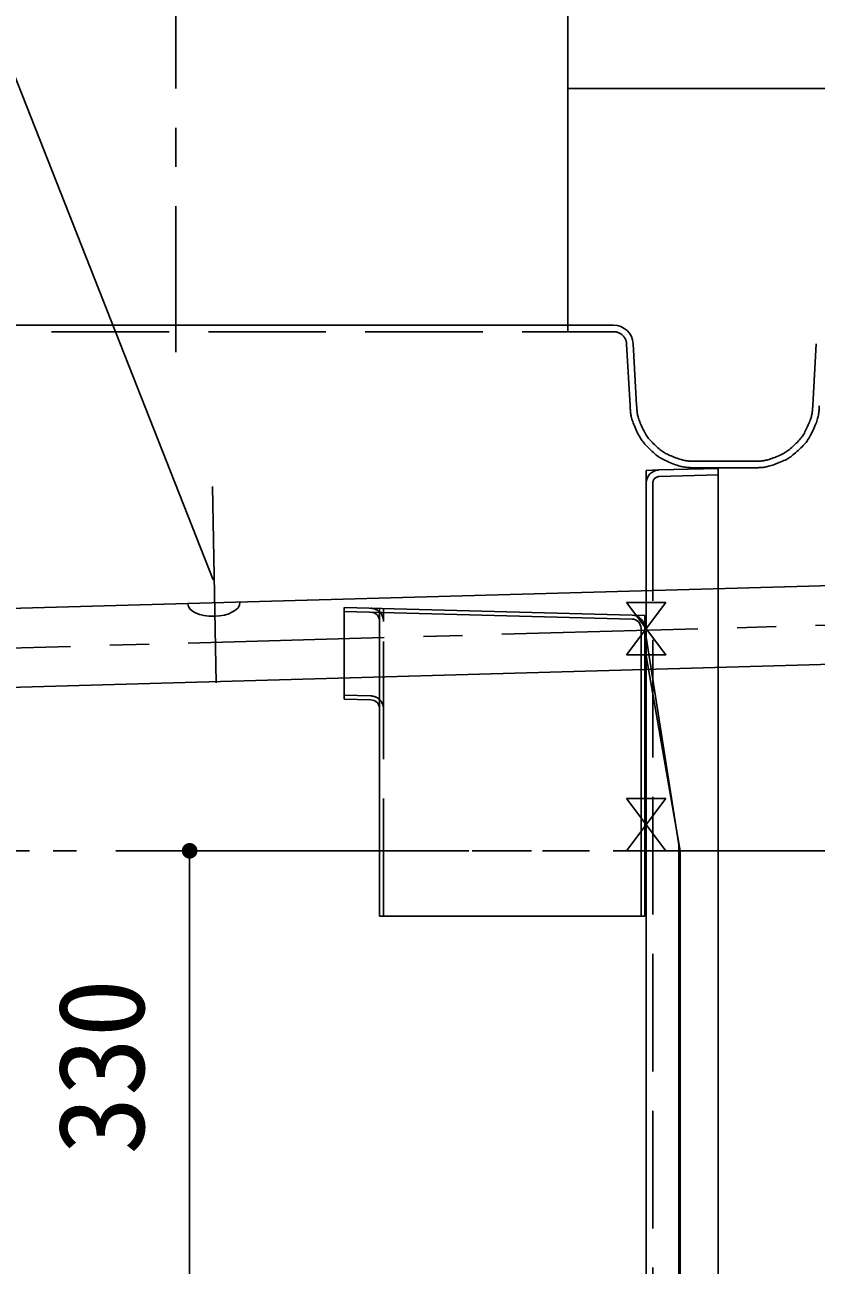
# Model space of a CAD drawing. Units: millimetres, scale not verified. Extents: x -8910 to 8910, y -6308 to 6308.
# Drawn here: x -5017 to -4412, y -2262 to -1314 of the extents above; entities that cross this region are included whole.
import ezdxf
from ezdxf.enums import TextEntityAlignment as Align

# ---------------------------------------------------------------- set-up
doc = ezdxf.new("R2010")
doc.units = ezdxf.units.MM
doc.header["$LTSCALE"] = 30
for name, pattern in [('CHAIN1', [8, 5, -1, 1, -1]), ('DASHED1', [1.8, 1.2, -0.6]), ('DASHED3', [4, 3, -1]), ('DOUBLE_CHAIN2', [12.8, 9, -1, 0.6, -0.6, 0.6, -1])]:
    doc.linetypes.add(name, pattern=pattern)
for name, color, linetype, lineweight in [('0-1_躯体', 3, 'Continuous', 25), ('0-2_機器', 2, 'Continuous', 25), ('0-3_空気管', 3, 'Continuous', 25), ('0-5_寸法', 92, 'Continuous', 25), ('0-6_09', 3, 'Continuous', 25), ('0-7_文字', 7, 'Continuous', 25), ('0-D_9-6_SUNPO', 4, 'Continuous', 25)]:
    doc.layers.add(name, color=color, linetype=linetype, lineweight=lineweight)
doc.styles.add('ＭＳ ゴシック', font='')
doc.styles.get('ＭＳ ゴシック').set_extended_font_data('MS Gothic')

msp = doc.modelspace()

# ---------------------------------------------------------------- linework, layer by layer
at = {"layer": '0-1_躯体', "linetype": 'CHAIN1'}
for p, q in [((-4873.54, -1666.95), (-4870.6, -1831.53)), ((-5851.8, -1813.48), (-4067.8, -1763.48))]:
    msp.add_line(p, q, dxfattribs=at)
at = {"layer": '0-1_躯体'}
for p, q in [((-4067.8, -1733.43), (-5834.97, -1782.52)), ((-4772.8, -1829.48), (-4772.8, -1759.45)), ((-5850.4, -1843.44), (-4067.8, -1793.52)), ((-4772.8, -1829.48), (-4752.62, -1830.01))]:
    msp.add_line(p, q, dxfattribs=at)
at = {"layer": '0-1_躯体', "linetype": 'DOUBLE_CHAIN2'}
msp.add_line((-4742.8, -1760.24), (-4742.8, -1769.98), dxfattribs=at)
at = {"layer": '0-1_躯体', "linetype": 'DASHED3'}
msp.add_line((-4772.8, -1826.47), (-4752.54, -1827.01), dxfattribs=at)
at = {"layer": '0-1_躯体'}
for centre in [(-4752.8, -1769.98), (-4752.8, -1837)]:
    msp.add_arc(centre, 7, 0, 88.5, dxfattribs=at)
at = {"layer": '0-1_躯体', "linetype": 'DASHED3'}
msp.add_arc((-4752.8, -1769.98), 10, 0, 88.5, dxfattribs=at)
at = {"layer": '0-1_躯体', "linetype": 'DOUBLE_CHAIN2'}
msp.add_arc((-4752.8, -1837), 10, 0, 88.5, dxfattribs=at)
at = {"layer": '0-1_躯体'}
msp.add_ellipse((-4872.59, -1756.12), major_axis=(19.99, 0.53), ratio=0.5, start_param=3.141593, end_param=6.283185, dxfattribs=at)
at = {"layer": '0-2_機器'}
msp.add_line((-4601.8, -1362.48), (-4361.8, -1362.48), dxfattribs=at)
at = {"layer": '0-3_空気管', "linetype": 'CHAIN1'}
msp.add_line((-4901.8, -1212.48), (-4901.8, -1564.2), dxfattribs=at)
at = {"layer": '0-3_空気管', "linetype": 'DOUBLE_CHAIN2'}
for p, q in [((-4532.07, -1654.22), (-4541.8, -1654.48)), ((-4541.8, -1654.48), (-4541.8, -1664.22)), ((-4515.82, -1945.48), (-4541.8, -1796.43)), ((-3909.55, -1945.48), (-6097.57, -1945.48))]:
    msp.add_line(p, q, dxfattribs=at)
at = {"layer": '0-3_空気管'}
for p, q in [((-4486.64, -1653.03), (-4532.07, -1654.22)), ((-4486.8, -1653.04), (-4486.8, -3395.23)), ((-4541.8, -1664.22), (-4541.8, -3356.64)), ((-4552.54, -1765.22), (-4772.8, -1759.45)), ((-4552.61, -1768.22), (-4772.8, -1762.45)), ((-4745.8, -1760.16), (-4745.8, -1995.48)), ((-4556.8, -1795.48), (-4526.8, -1755.48)), ((-4526.8, -1755.48), (-4556.8, -1755.48)), ((-4545.8, -1775.22), (-4545.8, -1995.48)), ((-4542.8, -1995.48), (-4542.8, -1775.22)), ((-4516.8, -1940.89), (-4541.8, -1782.12)), ((-4556.8, -1945.48), (-4526.8, -1905.48)), ((-4526.8, -1905.48), (-4556.8, -1905.48)), ((-4516.8, -2502.48), (-4516.8, -1940.89)), ((-4515.82, -3390.39), (-4515.82, -1945.48)), ((-4745.8, -1995.48), (-4542.8, -1995.48))]:
    msp.add_line(p, q, dxfattribs=at)
at = {"layer": '0-3_空気管', "linetype": 'DASHED3'}
for p, q in [((-4486.8, -1658.04), (-4531.93, -1659.22)), ((-4536.8, -1664.22), (-4536.8, -3356.64)), ((-4742.8, -1995.48), (-4742.8, -1760.16))]:
    msp.add_line(p, q, dxfattribs=at)
at = {"layer": '0-3_空気管', "linetype": 'DASHED1'}
msp.add_line((-4891.11, -1945.48), (-4383.24, -1945.48), dxfattribs=at)
at = {"layer": '0-3_空気管'}
for points in [[(-4556.8, -1755.48), (-4526.8, -1795.48), (-4556.8, -1795.48)], [(-4556.8, -1905.48), (-4526.8, -1945.48), (-4556.8, -1945.48)]]:
    msp.add_lwpolyline(points, dxfattribs=at)
at = {"layer": '0-3_空気管', "linetype": 'DOUBLE_CHAIN2'}
msp.add_lwpolyline([(-4552.54, -1765.22), (-4542.8, -1765.48), (-4542.8, -1775.22)], dxfattribs=at)
at = {"layer": '0-3_空気管'}
for centre, radius, start, end in [((-4531.8, -1664.22), 10, 91.5, 180), ((-4552.8, -1775.22), 7, 0, 88.5), ((-4552.8, -1775.22), 10, 0, 88.5)]:
    msp.add_arc(centre, radius, start, end, dxfattribs=at)
at = {"layer": '0-3_空気管', "linetype": 'DASHED3'}
msp.add_arc((-4531.8, -1664.22), 5, 91.5, 180, dxfattribs=at)
at = {"layer": '0-5_寸法', "color": 3}
msp.add_line((-4911.11, -1945.48), (-4879.81, -1945.48), dxfattribs=at)
at = {"layer": '0-5_寸法'}
for points in [[(-4897, -1944.35), (-4891.11, -1945.48), (-4897.1, -1945.1)], [(-4896.81, -1943.62), (-4891.11, -1945.48), (-4897, -1944.35)], [(-4896.54, -1942.92), (-4891.11, -1945.48), (-4896.81, -1943.62)], [(-4896.17, -1942.26), (-4891.11, -1945.48), (-4896.54, -1942.92)], [(-4895.73, -1941.65), (-4891.11, -1945.48), (-4896.17, -1942.26)], [(-4895.22, -1941.1), (-4891.11, -1945.48), (-4895.73, -1941.65)], [(-4894.63, -1940.62), (-4891.11, -1945.48), (-4895.22, -1941.1)], [(-4894, -1940.22), (-4891.11, -1945.48), (-4894.63, -1940.62)], [(-4893.32, -1939.9), (-4891.11, -1945.48), (-4894, -1940.22)], [(-4893.32, -1939.9), (-4891.11, -1939.48), (-4891.11, -1945.48)], [(-4892.6, -1939.66), (-4891.11, -1939.48), (-4893.32, -1939.9)], [(-4891.86, -1939.52), (-4891.11, -1939.48), (-4892.6, -1939.66)], [(-4891.11, -1939.48), (-4885.11, -1945.48), (-4891.11, -1945.48)], [(-4890.73, -1939.49), (-4885.11, -1945.48), (-4891.11, -1939.48)], [(-4889.98, -1939.58), (-4885.11, -1945.48), (-4890.73, -1939.49)], [(-4889.25, -1939.77), (-4885.11, -1945.48), (-4889.98, -1939.58)], [(-4888.55, -1940.05), (-4885.11, -1945.48), (-4889.25, -1939.77)], [(-4887.89, -1940.41), (-4885.11, -1945.48), (-4888.55, -1940.05)], [(-4887.28, -1940.85), (-4885.11, -1945.48), (-4887.89, -1940.41)], [(-4886.73, -1941.37), (-4885.11, -1945.48), (-4887.28, -1940.85)], [(-4886.73, -1941.37), (-4885.16, -1944.72), (-4885.11, -1945.48)], [(-4886.25, -1941.95), (-4885.16, -1944.72), (-4886.73, -1941.37)], [(-4886.25, -1941.95), (-4885.3, -1943.98), (-4885.16, -1944.72)], [(-4885.85, -1942.58), (-4885.3, -1943.98), (-4886.25, -1941.95)], [(-4885.85, -1942.58), (-4885.53, -1943.27), (-4885.3, -1943.98)], [(-4897.1, -1945.1), (-4891.11, -1945.48), (-4897.11, -1945.48)], [(-4897.11, -1945.48), (-4895.48, -1949.58), (-4897.06, -1946.23)], [(-4897.11, -1945.48), (-4894.93, -1950.1), (-4895.48, -1949.58)], [(-4891.11, -1945.48), (-4894.93, -1950.1), (-4897.11, -1945.48)], [(-4897.06, -1946.23), (-4895.96, -1949), (-4896.92, -1946.97)], [(-4897.06, -1946.23), (-4895.48, -1949.58), (-4895.96, -1949)], [(-4896.92, -1946.97), (-4896.37, -1948.37), (-4896.69, -1947.68)], [(-4896.92, -1946.97), (-4895.96, -1949), (-4896.37, -1948.37)], [(-4891.11, -1945.48), (-4894.32, -1950.54), (-4894.93, -1950.1)], [(-4891.11, -1945.48), (-4893.66, -1950.9), (-4894.32, -1950.54)], [(-4891.11, -1945.48), (-4892.96, -1951.18), (-4893.66, -1950.9)], [(-4891.11, -1945.48), (-4892.23, -1951.37), (-4892.96, -1951.18)], [(-4891.11, -1945.48), (-4891.48, -1951.46), (-4892.23, -1951.37)], [(-4891.11, -1945.48), (-4891.11, -1951.48), (-4891.48, -1951.46)], [(-4891.11, -1945.48), (-4890.36, -1951.43), (-4891.11, -1951.48)], [(-4891.11, -1945.48), (-4889.62, -1951.29), (-4890.36, -1951.43)], [(-4891.11, -1945.48), (-4888.9, -1951.05), (-4889.62, -1951.29)], [(-4891.11, -1945.48), (-4888.22, -1950.73), (-4888.9, -1951.05)], [(-4885.11, -1945.48), (-4888.22, -1950.73), (-4891.11, -1945.48)], [(-4885.11, -1945.48), (-4887.58, -1950.33), (-4888.22, -1950.73)], [(-4885.11, -1945.48), (-4887, -1949.85), (-4887.58, -1950.33)], [(-4885.11, -1945.48), (-4886.48, -1949.3), (-4887, -1949.85)], [(-4885.11, -1945.48), (-4886.04, -1948.69), (-4886.48, -1949.3)], [(-4885.11, -1945.48), (-4885.68, -1948.03), (-4886.04, -1948.69)], [(-4885.11, -1945.48), (-4885.4, -1947.33), (-4885.68, -1948.03)], [(-4885.11, -1945.48), (-4885.21, -1946.6), (-4885.4, -1947.33)], [(-4885.11, -1945.48), (-4885.12, -1945.85), (-4885.21, -1946.6)]]:
    msp.add_solid(points, dxfattribs=at)
at = {"layer": '0-6_09'}
for p, q in [((-4601.8, -1242.47), (-4601.8, -1548.48)), ((-4566.79, -1543.48), (-5236.81, -1543.48)), ((-4549.18, -1604.83), (-4551.81, -1557.69)), ((-4411.79, -1557.69), (-4414.42, -1604.83))]:
    msp.add_line(p, q, dxfattribs=at)
at = {"layer": '0-6_09', "linetype": 'DASHED3'}
for p, q in [((-5236.81, -1548.48), (-4566.79, -1548.48)), ((-4556.8, -1557.95), (-4554.18, -1605.09)), ((-4415.44, -1626.35), (-4414.82, -1625.11)), ((-4542.03, -1635.26), (-4541.13, -1636.2)), ((-4504.24, -1652.48), (-4458.33, -1652.48))]:
    msp.add_line(p, q, dxfattribs=at)
at = {"layer": '0-6_09'}
for points in [[(-4554.18, -1605.09), (-4554.12, -1606.12), (-4554.1, -1606.55), (-4554.07, -1607.07), (-4554.03, -1607.66), (-4553.98, -1608.3), (-4553.92, -1609), (-4553.85, -1609.73), (-4553.76, -1610.48), (-4553.66, -1611.25), (-4553.54, -1612.01), (-4553.4, -1612.78), (-4553.22, -1613.58), (-4553.02, -1614.4), (-4552.78, -1615.26), (-4552.5, -1616.18), (-4552.17, -1617.15), (-4551.79, -1618.19), (-4551.35, -1619.31), (-4550.87, -1620.49), (-4550.35, -1621.71), (-4549.81, -1622.94), (-4549.25, -1624.17), (-4548.68, -1625.36), (-4548.12, -1626.5), (-4547.57, -1627.57), (-4547.04, -1628.55), (-4546.52, -1629.46), (-4546, -1630.3), (-4545.46, -1631.11), (-4544.89, -1631.9), (-4544.27, -1632.69), (-4543.6, -1633.5), (-4542.85, -1634.35), (-4542.03, -1635.26)], [(-4540.03, -1630.05), (-4540.59, -1629.33), (-4541.12, -1628.58), (-4541.63, -1627.8), (-4542.14, -1626.96), (-4542.67, -1626.04), (-4543.21, -1625.04), (-4543.77, -1623.97), (-4544.33, -1622.84), (-4544.88, -1621.69), (-4545.42, -1620.54), (-4545.93, -1619.39), (-4546.4, -1618.28), (-4546.83, -1617.23), (-4547.21, -1616.24), (-4547.54, -1615.33), (-4547.82, -1614.46), (-4548.05, -1613.65), (-4548.25, -1612.87), (-4548.42, -1612.12), (-4548.57, -1611.39), (-4548.69, -1610.66), (-4548.79, -1609.94), (-4548.87, -1609.23), (-4548.94, -1608.53), (-4549, -1607.88), (-4549.04, -1607.26), (-4549.08, -1606.7), (-4549.11, -1606.22), (-4549.18, -1604.83)], [(-4414.42, -1604.83), (-4414.47, -1605.76), (-4414.49, -1606.14), (-4414.51, -1606.61), (-4414.55, -1607.14), (-4414.59, -1607.72), (-4414.64, -1608.35), (-4414.71, -1609), (-4414.79, -1609.68), (-4414.88, -1610.37), (-4414.99, -1611.06), (-4415.12, -1611.75), (-4415.27, -1612.47), (-4415.46, -1613.21), (-4415.67, -1613.98), (-4415.93, -1614.81), (-4416.22, -1615.68), (-4416.57, -1616.62), (-4416.96, -1617.63), (-4417.39, -1618.69), (-4417.86, -1619.79), (-4418.35, -1620.9), (-4418.85, -1622), (-4419.36, -1623.07), (-4419.86, -1624.1), (-4420.36, -1625.06), (-4420.84, -1625.95), (-4421.3, -1626.76), (-4421.77, -1627.52), (-4422.26, -1628.25), (-4422.77, -1628.96), (-4423.33, -1629.67), (-4423.94, -1630.4), (-4424.61, -1631.16), (-4425.35, -1631.98), (-4426.16, -1632.83), (-4427.01, -1633.7), (-4427.89, -1634.58), (-4428.78, -1635.45), (-4429.67, -1636.29)], [(-4414.82, -1625.11), (-4414.2, -1623.83), (-4413.61, -1622.54), (-4413.04, -1621.27), (-4412.51, -1620.04), (-4412.03, -1618.87), (-4411.61, -1617.77), (-4411.25, -1616.75), (-4410.94, -1615.8), (-4410.68, -1614.89), (-4410.45, -1614.03), (-4410.27, -1613.19), (-4410.11, -1612.38), (-4409.98, -1611.57), (-4409.86, -1610.77), (-4409.77, -1609.98), (-4409.69, -1609.21), (-4409.63, -1608.48), (-4409.58, -1607.79), (-4409.54, -1607.17), (-4409.5, -1606.63), (-4409.42, -1605.09)], [(-4507.14, -1647.45), (-4507.77, -1647.43), (-4508.43, -1647.4), (-4509.11, -1647.36), (-4509.8, -1647.3), (-4510.49, -1647.23), (-4511.19, -1647.14), (-4511.92, -1647.02), (-4512.66, -1646.88), (-4513.45, -1646.7), (-4514.28, -1646.49), (-4515.17, -1646.24), (-4516.13, -1645.95), (-4517.16, -1645.61), (-4518.24, -1645.23), (-4519.36, -1644.82), (-4520.49, -1644.39), (-4521.62, -1643.95), (-4522.72, -1643.5), (-4523.77, -1643.04), (-4524.76, -1642.6), (-4525.67, -1642.17), (-4526.5, -1641.75), (-4527.29, -1641.32), (-4528.04, -1640.87), (-4528.78, -1640.39), (-4529.51, -1639.88), (-4530.28, -1639.31), (-4531.08, -1638.68), (-4531.93, -1637.98), (-4532.82, -1637.22), (-4533.73, -1636.41), (-4534.66, -1635.58), (-4535.57, -1634.73), (-4536.46, -1633.89), (-4537.3, -1633.06), (-4538.08, -1632.26), (-4538.79, -1631.5), (-4539.44, -1630.77), (-4540.03, -1630.05)], [(-4422.63, -1636.46), (-4421.76, -1635.57), (-4420.97, -1634.73), (-4420.25, -1633.92), (-4419.59, -1633.12), (-4418.97, -1632.31), (-4418.38, -1631.49), (-4417.81, -1630.61), (-4417.24, -1629.68), (-4416.66, -1628.66), (-4416.06, -1627.54), (-4415.44, -1626.35)], [(-4541.13, -1636.2), (-4540.19, -1637.17), (-4539.21, -1638.15), (-4538.22, -1639.11), (-4537.23, -1640.04), (-4536.26, -1640.93), (-4535.32, -1641.75), (-4534.44, -1642.5), (-4533.59, -1643.17), (-4532.76, -1643.79), (-4531.93, -1644.36), (-4531.07, -1644.91), (-4530.17, -1645.43), (-4529.2, -1645.95), (-4528.16, -1646.48), (-4527.01, -1647.02), (-4525.79, -1647.58), (-4524.51, -1648.14), (-4523.21, -1648.68), (-4521.89, -1649.21), (-4520.59, -1649.71), (-4519.33, -1650.18), (-4518.14, -1650.59), (-4517.02, -1650.95), (-4515.98, -1651.26), (-4515.01, -1651.52), (-4514.09, -1651.74), (-4513.22, -1651.91), (-4512.38, -1652.06), (-4511.56, -1652.17), (-4510.74, -1652.26), (-4509.94, -1652.33), (-4509.14, -1652.39), (-4508.37, -1652.42), (-4507.63, -1652.45), (-4506.95, -1652.46), (-4506.33, -1652.47), (-4505.78, -1652.47), (-4504.24, -1652.48)], [(-4429.67, -1636.29), (-4430.54, -1637.09), (-4431.38, -1637.83), (-4432.18, -1638.5), (-4432.94, -1639.1), (-4433.69, -1639.66), (-4434.44, -1640.18), (-4435.21, -1640.66), (-4436.02, -1641.14), (-4436.89, -1641.6), (-4437.83, -1642.08), (-4438.86, -1642.57), (-4439.96, -1643.07), (-4441.11, -1643.57), (-4442.29, -1644.06), (-4443.47, -1644.54), (-4444.64, -1644.99), (-4445.78, -1645.41), (-4446.85, -1645.78), (-4447.85, -1646.1), (-4448.79, -1646.38), (-4449.66, -1646.62), (-4450.49, -1646.81), (-4451.28, -1646.97), (-4452.04, -1647.1), (-4452.77, -1647.2), (-4453.5, -1647.28), (-4454.23, -1647.35), (-4454.95, -1647.39), (-4455.64, -1647.43), (-4456.3, -1647.45), (-4456.92, -1647.47), (-4457.48, -1647.47), (-4457.97, -1647.47), (-4459.36, -1647.48), (-4505.17, -1647.48), (-4505.56, -1647.47), (-4506.03, -1647.47), (-4506.56, -1647.47), (-4507.14, -1647.45)], [(-4458.33, -1652.48), (-4457.89, -1652.47), (-4457.38, -1652.47), (-4456.79, -1652.47), (-4456.14, -1652.45), (-4455.44, -1652.43), (-4454.71, -1652.39), (-4453.95, -1652.35), (-4453.18, -1652.28), (-4452.41, -1652.2), (-4451.63, -1652.1), (-4450.83, -1651.97), (-4450, -1651.81), (-4449.13, -1651.61), (-4448.2, -1651.38), (-4447.21, -1651.1), (-4446.15, -1650.78), (-4445.01, -1650.4), (-4443.8, -1649.98), (-4442.56, -1649.53), (-4441.3, -1649.05), (-4440.05, -1648.56), (-4438.83, -1648.05), (-4437.66, -1647.55), (-4436.56, -1647.06), (-4435.55, -1646.58), (-4434.62, -1646.11), (-4433.75, -1645.63), (-4432.92, -1645.13), (-4432.1, -1644.61), (-4431.28, -1644.03), (-4430.43, -1643.4), (-4429.54, -1642.7), (-4428.6, -1641.92), (-4427.61, -1641.08), (-4426.59, -1640.18), (-4425.56, -1639.26), (-4424.55, -1638.32), (-4423.56, -1637.38), (-4422.63, -1636.46)]]:
    msp.add_lwpolyline(points, dxfattribs=at)
msp.add_arc((-4566.79, -1558.48), 15, 3, 90, dxfattribs=at)
at = {"layer": '0-6_09', "linetype": 'DASHED3'}
msp.add_arc((-4566.79, -1558.48), 10, 3, 90, dxfattribs=at)
at = {"layer": '0-7_文字', "color": 3}
msp.add_line((-4873, -1738.14), (-5093.14, -1180.21), dxfattribs=at)
at = {"layer": '0-D_9-6_SUNPO'}
msp.add_line((-4891.11, -2275.48), (-4891.11, -1945.48), dxfattribs=at)

# ---------------------------------------------------------------- texts
at = {"layer": '0-5_寸法', "color": 4, "style": 'ＭＳ ゴシック'}
msp.add_text('330', height=65.98, rotation=90, dxfattribs=at).set_placement((-4906.11, -2177.98), align=Align.BOTTOM_LEFT)

doc.saveas('drawing.dxf')
